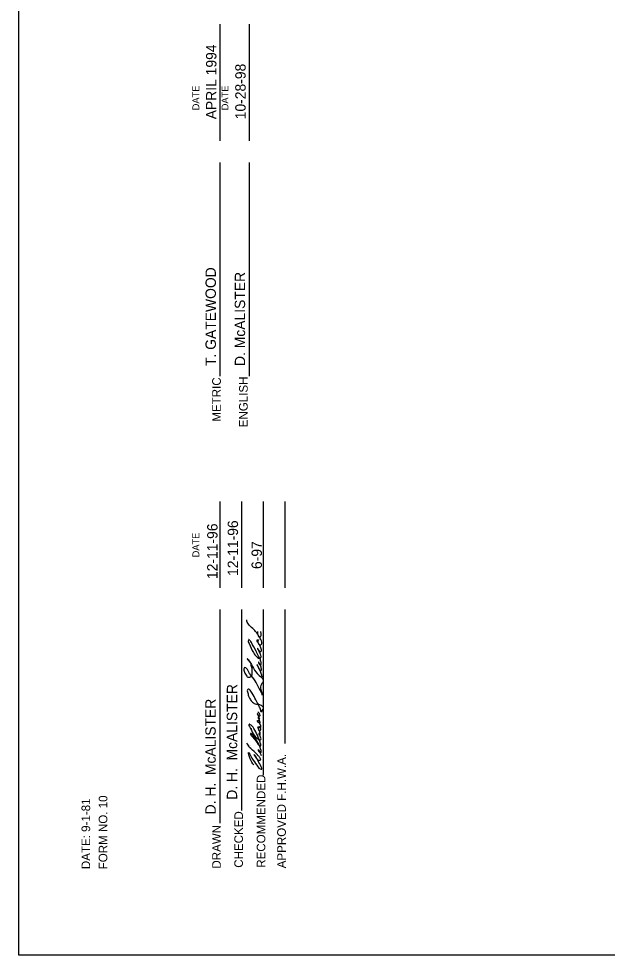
# Model space of a CAD drawing. Extents: x 1000 to 1036.3, y 1000 to 1022.
# Drawn here: x 1000 to 1006.81, y 1000 to 1010.83 of the extents above; entities that cross this region are included whole.
import ezdxf

# ---------------------------------------------------------------- set-up
doc = ezdxf.new("R2010")
doc.units = 0
doc.layers.add('1', color=7, linetype='Continuous')
doc.layers.add('10', color=7, linetype='Continuous')

msp = doc.modelspace()

# ---------------------------------------------------------------- linework, layer by layer
at = {"layer": '1'}
for points in [[(1002.814, 1003.22), (1002.784, 1003.309), (1002.754, 1003.362), (1002.768, 1003.331), (1002.785, 1003.301), (1002.802, 1003.295), (1002.802, 1003.331), (1002.782, 1003.379), (1002.773, 1003.393), (1002.775, 1003.376), (1002.788, 1003.36), (1002.801, 1003.358), (1002.804, 1003.376), (1002.794, 1003.418), (1002.751, 1003.504), (1002.747, 1003.512), (1002.69, 1003.616), (1002.674, 1003.642), (1002.666, 1003.65), (1002.656, 1003.641), (1002.663, 1003.607), (1002.714, 1003.5), (1002.752, 1003.45), (1002.772, 1003.437), (1002.787, 1003.435), (1002.801, 1003.442), (1002.801, 1003.469), (1002.782, 1003.513), (1002.761, 1003.551), (1002.782, 1003.517), (1002.801, 1003.512), (1002.806, 1003.522), (1002.796, 1003.567), (1002.778, 1003.601), (1002.758, 1003.632), (1002.758, 1003.647), (1002.772, 1003.647), (1002.764, 1003.634), (1002.77, 1003.609), (1002.777, 1003.598), (1002.798, 1003.59), (1002.81, 1003.606), (1002.806, 1003.636), (1002.777, 1003.69), (1002.693, 1003.791), (1002.689, 1003.794), (1002.649, 1003.841), (1002.639, 1003.863), (1002.638, 1003.88)], [(1002.76, 1003.745), (1002.77, 1003.692), (1002.781, 1003.682), (1002.794, 1003.683), (1002.802, 1003.699), (1002.799, 1003.746)], [(1002.817, 1003.01), (1002.77, 1003.108), (1002.72, 1003.195), (1002.652, 1003.288), (1002.613, 1003.327), (1002.605, 1003.322), (1002.603, 1003.299), (1002.622, 1003.249), (1002.636, 1003.227), (1002.651, 1003.217), (1002.672, 1003.216), (1002.687, 1003.225), (1002.7, 1003.276), (1002.699, 1003.316), (1002.687, 1003.365), (1002.686, 1003.371), (1002.668, 1003.403), (1002.642, 1003.428), (1002.655, 1003.411), (1002.715, 1003.319), (1002.779, 1003.237), (1002.828, 1003.178), (1002.818, 1003.151), (1002.799, 1003.118), (1002.803, 1003.06), (1002.816, 1003.008)], [(1002.802, 1002.81), (1002.794, 1002.849), (1002.776, 1002.886), (1002.73, 1002.974), (1002.684, 1003.054), (1002.652, 1003.079), (1002.643, 1003.058), (1002.648, 1003.035), (1002.663, 1002.982), (1002.689, 1002.944), (1002.723, 1002.912), (1002.775, 1002.901), (1002.811, 1002.885), (1002.827, 1002.851), (1002.819, 1002.842), (1002.815, 1002.838), (1002.808, 1002.81)], [(1002.807, 1002.307), (1002.787, 1002.358), (1002.774, 1002.376), (1002.77, 1002.378), (1002.794, 1002.344), (1002.803, 1002.35), (1002.803, 1002.369), (1002.777, 1002.442), (1002.729, 1002.519), (1002.686, 1002.564), (1002.681, 1002.566), (1002.68, 1002.557), (1002.688, 1002.543), (1002.756, 1002.457), (1002.781, 1002.428), (1002.799, 1002.423), (1002.793, 1002.457), (1002.791, 1002.463), (1002.76, 1002.544), (1002.719, 1002.624), (1002.673, 1002.67), (1002.666, 1002.671), (1002.661, 1002.665), (1002.668, 1002.646), (1002.712, 1002.561), (1002.761, 1002.505), (1002.786, 1002.49), (1002.795, 1002.491), (1002.799, 1002.495), (1002.792, 1002.533), (1002.778, 1002.563), (1002.778, 1002.559), (1002.788, 1002.547), (1002.792, 1002.561), (1002.777, 1002.606), (1002.765, 1002.64), (1002.786, 1002.598), (1002.796, 1002.603), (1002.792, 1002.632), (1002.784, 1002.643), (1002.775, 1002.648), (1002.792, 1002.631), (1002.798, 1002.657), (1002.763, 1002.706), (1002.76, 1002.715), (1002.77, 1002.716), (1002.792, 1002.693), (1002.783, 1002.721), (1002.781, 1002.726), (1002.766, 1002.748), (1002.785, 1002.732), (1002.775, 1002.757), (1002.759, 1002.793), (1002.773, 1002.769), (1002.786, 1002.765), (1002.791, 1002.774), (1002.782, 1002.799), (1002.765, 1002.815)], [(1002.717, 1002.201), (1002.676, 1002.272), (1002.656, 1002.346), (1002.696, 1002.279), (1002.752, 1002.2), (1002.792, 1002.157), (1002.81, 1002.154), (1002.805, 1002.178), (1002.767, 1002.25), (1002.724, 1002.32), (1002.749, 1002.276), (1002.783, 1002.255), (1002.797, 1002.259), (1002.788, 1002.287), (1002.763, 1002.315), (1002.759, 1002.32), (1002.683, 1002.39), (1002.638, 1002.453)]]:
    msp.add_spline(points, degree=3, dxfattribs=at)
at = {"layer": '10'}
for p, q in [((1000, 1000), (1000, 1022)), ((1002.331, 1009.417), (1002.331, 1010.769)), ((1002.668, 1009.417), (1002.668, 1010.769)), ((1002.331, 1006.697), (1002.331, 1009.167)), ((1002.668, 1006.697), (1002.668, 1009.167)), ((1002.331, 1004.248), (1002.331, 1005.248)), ((1002.581, 1004.248), (1002.581, 1005.248)), ((1002.831, 1004.248), (1002.831, 1005.248)), ((1003.081, 1004.248), (1003.081, 1005.248)), ((1002.331, 1001.528), (1002.331, 1003.998)), ((1002.581, 1001.673), (1002.581, 1003.998)), ((1002.831, 1002.081), (1002.831, 1003.998)), ((1003.081, 1002.448), (1003.081, 1003.998)), ((1036, 1000), (1000, 1000))]:
    msp.add_line(p, q, dxfattribs=at)

# ---------------------------------------------------------------- texts
at = {"layer": '1'}
for s, height, rotation, p in [('APRIL 1994', 0.12, 90, (1002.286, 1009.668)), ('10-28-98', 0.12, 90, (1002.624, 1009.668)), ('T. GATEWOOD', 0.12, 90, (1002.28, 1006.815)), ('D. McALISTER', 0.12, 90, (1002.618, 1006.815)), ('12-11-96', 0.12, 90, (1002.536, 1004.387)), ('12-11-96', 0.12, 90, (1002.299, 1004.351)), ('6-97', 0.12, 90, (1002.812, 1004.467)), ('.', 0.0515, 269.9999, (1002.656, 1003.668)), (' D. H.  McALISTER', 0.12, 90, (1002.526, 1001.754)), (' D. H.  McALISTER', 0.12, 90, (1002.278, 1001.585)), ('.', 0.0515, 269.9999, (1002.769, 1002.921)), ('.', 0.0515, 269.9999, (1002.691, 1002.635)), ('.', 0.0515, 269.9999, (1002.671, 1002.44))]:
    msp.add_text(s, height=height, rotation=rotation, dxfattribs=at).set_placement(p)
at = {"layer": '10'}
for s, height, p in [('DATE', 0.08, (1002.088, 1009.772)), ('DATE', 0.08, (1002.425, 1009.772)), ('METRIC', 0.1, (1002.337, 1006.171)), ('ENGLISH', 0.1, (1002.648, 1006.106)), ('DATE', 0.08, (1002.088, 1004.602)), ('APPROVED F.H.W.A.', 0.1, (1003.089, 1001.006)), ('RECOMMENDED', 0.1, (1002.852, 1001.012)), ('DATE: 9-1-81', 0.1, (1000.826, 1000.996)), ('FORM NO. 10', 0.1, (1001.025, 1000.994)), ('CHECKED', 0.1, (1002.593, 1001.012)), ('DRAWN', 0.1, (1002.337, 1001.002))]:
    msp.add_text(s, height=height, rotation=90, dxfattribs=at).set_placement(p)

doc.saveas('drawing.dxf')
